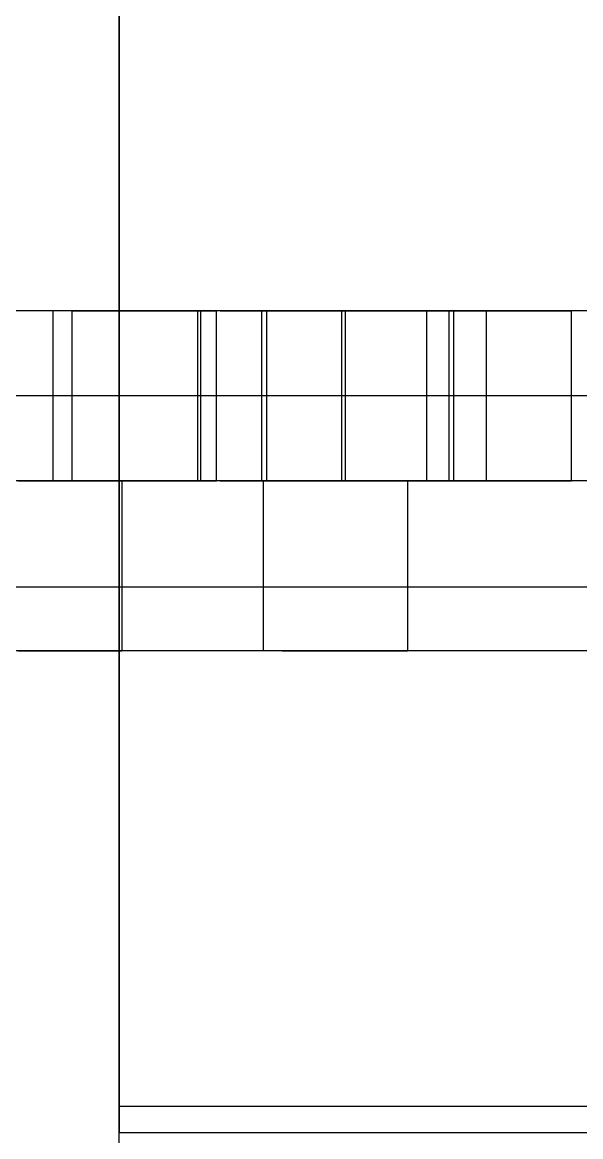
# Model space of a CAD drawing. Header units: millimetres. Extents: x -180 to 1414, y -663 to 972.
# Drawn here: x 1170.72 to 1183.85, y 434.57 to 460.79 of the extents above; entities that cross this region are included whole.
import ezdxf

# ---------------------------------------------------------------- set-up
doc = ezdxf.new("R2010")
doc.units = ezdxf.units.MM
doc.layers.add('TOP', color=8, linetype='Continuous')

msp = doc.modelspace()

# ---------------------------------------------------------------- linework, layer by layer
at = {"layer": 'TOP'}
for p, q in [((1173, 489.664), (1173, 434.664)), ((1173, 465.336), (1173, 434.664)), ((1173, 409.712), (1173, 464.712)), ((1173, 464.712), (1173, 435.288)), ((1171.093, 454), (1168.845, 454)), ((1170.752, 454), (1170.335, 454)), ((1171.333, 454), (1170.752, 454)), ((1173.502, 454), (1171.093, 454)), ((1172.074, 454), (1171.333, 454)), ((1171.448, 450), (1171.448, 454)), ((1171.453, 454), (1171.448, 454)), ((1171.467, 454), (1171.453, 454)), ((1171.491, 454), (1171.467, 454)), ((1171.523, 454), (1171.491, 454)), ((1171.565, 454), (1171.523, 454)), ((1171.616, 454), (1171.565, 454)), ((1171.676, 454), (1171.616, 454)), ((1171.743, 454), (1171.676, 454)), ((1171.819, 454), (1171.743, 454)), ((1171.902, 454), (1171.819, 454)), ((1171.89, 450), (1171.89, 454)), ((1171.895, 454), (1171.89, 454)), ((1171.909, 454), (1171.895, 454)), ((1171.902, 454), (1171.992, 454)), ((1171.933, 454), (1171.909, 454)), ((1171.966, 454), (1171.933, 454)), ((1172.008, 454), (1171.966, 454)), ((1171.992, 454), (1172.088, 454)), ((1172.058, 454), (1172.008, 454)), ((1172.118, 454), (1172.058, 454)), ((1172.971, 454), (1172.074, 454)), ((1172.088, 454), (1172.19, 454)), ((1172.185, 454), (1172.118, 454)), ((1172.261, 454), (1172.185, 454)), ((1172.19, 454), (1172.298, 454)), ((1172.344, 454), (1172.261, 454)), ((1172.298, 454), (1172.41, 454)), ((1172.434, 454), (1172.344, 454)), ((1172.41, 454), (1172.527, 454)), ((1172.434, 454), (1172.53, 454)), ((1172.527, 454), (1172.647, 454)), ((1172.53, 454), (1172.632, 454)), ((1172.632, 454), (1172.74, 454)), ((1172.647, 454), (1172.77, 454)), ((1172.74, 454), (1172.852, 454)), ((1172.77, 454), (1172.895, 454)), ((1172.852, 454), (1172.969, 454)), ((1172.895, 454), (1173.021, 454)), ((1172.969, 454), (1173.089, 454)), ((1174.019, 454), (1172.971, 454)), ((1173.021, 454), (1173.148, 454)), ((1173.089, 454), (1173.212, 454)), ((1173.148, 454), (1173.275, 454)), ((1173.212, 454), (1173.337, 454)), ((1173.275, 454), (1173.401, 454)), ((1173.337, 454), (1173.463, 454)), ((1173.401, 454), (1173.526, 454)), ((1173.463, 454), (1173.59, 454)), ((1176.059, 454), (1173.502, 454)), ((1173.526, 454), (1173.649, 454)), ((1173.59, 454), (1173.717, 454)), ((1173.649, 454), (1173.769, 454)), ((1173.717, 454), (1173.843, 454)), ((1173.769, 454), (1173.886, 454)), ((1173.843, 454), (1173.968, 454)), ((1173.886, 454), (1173.998, 454)), ((1173.968, 454), (1174.091, 454)), ((1173.998, 454), (1174.106, 454)), ((1175.213, 454), (1174.019, 454)), ((1174.091, 454), (1174.211, 454)), ((1174.106, 454), (1174.208, 454)), ((1174.208, 454), (1174.304, 454)), ((1174.211, 454), (1174.328, 454)), ((1174.304, 454), (1174.394, 454)), ((1174.328, 454), (1174.44, 454)), ((1174.394, 454), (1174.477, 454)), ((1174.44, 454), (1174.548, 454)), ((1174.477, 454), (1174.553, 454)), ((1174.548, 454), (1174.65, 454)), ((1174.553, 454), (1174.62, 454)), ((1174.62, 454), (1174.68, 454)), ((1174.65, 454), (1174.746, 454)), ((1174.68, 454), (1174.73, 454)), ((1174.73, 454), (1174.772, 454)), ((1174.746, 454), (1174.836, 454)), ((1174.805, 454), (1174.772, 454)), ((1174.805, 454), (1174.829, 454)), ((1174.829, 454), (1174.843, 454)), ((1174.836, 454), (1174.919, 454)), ((1174.848, 454), (1174.843, 454)), ((1174.848, 450), (1174.848, 454)), ((1174.917, 450), (1174.917, 454)), ((1174.922, 454), (1174.917, 454)), ((1174.919, 454), (1174.995, 454)), ((1174.936, 454), (1174.922, 454)), ((1174.96, 454), (1174.936, 454)), ((1174.993, 454), (1174.96, 454)), ((1175.035, 454), (1174.993, 454)), ((1174.995, 454), (1175.062, 454)), ((1175.086, 454), (1175.035, 454)), ((1175.062, 454), (1175.122, 454)), ((1175.145, 454), (1175.086, 454)), ((1175.122, 454), (1175.173, 454)), ((1175.213, 454), (1175.145, 454)), ((1175.173, 454), (1175.214, 454)), ((1176.545, 454), (1175.213, 454)), ((1175.288, 454), (1175.213, 454)), ((1175.214, 454), (1175.247, 454)), ((1175.247, 454), (1175.271, 454)), ((1175.271, 454), (1175.285, 454)), ((1175.285, 454), (1175.29, 454)), ((1175.371, 454), (1175.288, 454)), ((1175.29, 450), (1175.29, 454)), ((1175.371, 454), (1175.461, 454)), ((1175.461, 454), (1175.557, 454)), ((1175.557, 454), (1175.66, 454)), ((1175.66, 454), (1175.767, 454)), ((1175.767, 454), (1175.88, 454)), ((1175.88, 454), (1175.996, 454)), ((1175.996, 454), (1176.116, 454)), ((1178.75, 454), (1176.059, 454)), ((1176.116, 454), (1176.239, 454)), ((1176.239, 454), (1176.364, 454)), ((1176.355, 450), (1176.355, 454)), ((1176.362, 454), (1176.355, 454)), ((1176.38, 454), (1176.362, 454)), ((1176.364, 454), (1176.49, 454)), ((1176.411, 454), (1176.38, 454)), ((1176.453, 454), (1176.411, 454)), ((1176.507, 454), (1176.453, 454)), ((1176.466, 450), (1176.466, 454)), ((1176.472, 454), (1176.466, 454)), ((1176.49, 454), (1176.472, 454)), ((1176.521, 454), (1176.49, 454)), ((1176.49, 454), (1176.617, 454)), ((1176.573, 454), (1176.507, 454)), ((1176.563, 454), (1176.521, 454)), ((1178.008, 454), (1176.545, 454)), ((1176.618, 454), (1176.563, 454)), ((1176.65, 454), (1176.573, 454)), ((1176.617, 454), (1176.744, 454)), ((1176.684, 454), (1176.618, 454)), ((1176.738, 454), (1176.65, 454)), ((1176.76, 454), (1176.684, 454)), ((1176.835, 454), (1176.738, 454)), ((1176.744, 454), (1176.871, 454)), ((1176.848, 454), (1176.76, 454)), ((1176.943, 454), (1176.835, 454)), ((1176.946, 454), (1176.848, 454)), ((1176.871, 454), (1176.996, 454)), ((1177.059, 454), (1176.943, 454)), ((1177.053, 454), (1176.946, 454)), ((1176.996, 454), (1177.118, 454)), ((1177.053, 454), (1177.169, 454)), ((1177.059, 454), (1177.184, 454)), ((1177.118, 454), (1177.238, 454)), ((1177.169, 454), (1177.294, 454)), ((1177.184, 454), (1177.316, 454)), ((1177.238, 454), (1177.355, 454)), ((1177.294, 454), (1177.426, 454)), ((1177.316, 454), (1177.455, 454)), ((1177.355, 454), (1177.467, 454)), ((1177.426, 454), (1177.566, 454)), ((1177.455, 454), (1177.601, 454)), ((1177.467, 454), (1177.575, 454)), ((1177.566, 454), (1177.711, 454)), ((1177.575, 454), (1177.677, 454)), ((1177.601, 454), (1177.752, 454)), ((1177.677, 454), (1177.774, 454)), ((1177.711, 454), (1177.862, 454)), ((1177.752, 454), (1177.907, 454)), ((1177.774, 454), (1177.864, 454)), ((1177.862, 454), (1178.017, 454)), ((1177.864, 454), (1177.946, 454)), ((1177.907, 454), (1178.066, 454)), ((1177.946, 454), (1178.022, 454)), ((1179.595, 454), (1178.008, 454)), ((1178.017, 454), (1178.176, 454)), ((1178.022, 454), (1178.09, 454)), ((1178.066, 454), (1178.228, 454)), ((1178.149, 454), (1178.09, 454)), ((1178.149, 454), (1178.2, 454)), ((1178.176, 454), (1178.338, 454)), ((1178.2, 454), (1178.242, 454)), ((1178.228, 454), (1178.391, 454)), ((1178.235, 450), (1178.235, 454)), ((1178.24, 454), (1178.235, 454)), ((1178.254, 454), (1178.24, 454)), ((1178.242, 454), (1178.275, 454)), ((1178.278, 454), (1178.254, 454)), ((1178.275, 454), (1178.298, 454)), ((1178.311, 454), (1178.278, 454)), ((1178.298, 454), (1178.313, 454)), ((1178.353, 454), (1178.311, 454)), ((1178.313, 454), (1178.317, 454)), ((1178.317, 450), (1178.317, 454)), ((1178.338, 454), (1178.501, 454)), ((1178.403, 454), (1178.353, 454)), ((1178.391, 454), (1178.555, 454)), ((1178.463, 454), (1178.403, 454)), ((1178.53, 454), (1178.463, 454)), ((1178.501, 454), (1178.666, 454)), ((1178.606, 454), (1178.53, 454)), ((1178.555, 454), (1178.72, 454)), ((1178.689, 454), (1178.606, 454)), ((1178.666, 454), (1178.83, 454)), ((1178.689, 454), (1178.779, 454)), ((1178.72, 454), (1178.883, 454)), ((1181.56, 454), (1178.75, 454)), ((1178.779, 454), (1178.875, 454)), ((1178.83, 454), (1178.994, 454)), ((1178.875, 454), (1178.977, 454)), ((1178.883, 454), (1179.045, 454)), ((1178.977, 454), (1179.085, 454)), ((1178.994, 454), (1179.155, 454)), ((1179.045, 454), (1179.204, 454)), ((1179.085, 454), (1179.197, 454)), ((1179.155, 454), (1179.314, 454)), ((1179.197, 454), (1179.314, 454)), ((1179.204, 454), (1179.359, 454)), ((1179.314, 454), (1179.469, 454)), ((1179.314, 454), (1179.434, 454)), ((1179.359, 454), (1179.51, 454)), ((1179.434, 454), (1179.557, 454)), ((1179.469, 454), (1179.62, 454)), ((1179.51, 454), (1179.655, 454)), ((1179.557, 454), (1179.682, 454)), ((1181.295, 454), (1179.595, 454)), ((1179.62, 454), (1179.766, 454)), ((1179.655, 454), (1179.795, 454)), ((1179.682, 454), (1179.808, 454)), ((1179.766, 454), (1179.905, 454)), ((1179.795, 454), (1179.927, 454)), ((1179.808, 454), (1179.935, 454)), ((1179.905, 454), (1180.037, 454)), ((1179.927, 454), (1180.052, 454)), ((1179.935, 454), (1180.062, 454)), ((1180.037, 454), (1180.162, 454)), ((1180.052, 454), (1180.168, 454)), ((1180.062, 454), (1180.188, 454)), ((1180.162, 454), (1180.278, 454)), ((1180.168, 454), (1180.275, 454)), ((1180.188, 454), (1180.313, 454)), ((1180.233, 450), (1180.233, 454)), ((1180.238, 454), (1180.233, 454)), ((1180.252, 454), (1180.238, 454)), ((1180.276, 454), (1180.252, 454)), ((1180.275, 454), (1180.373, 454)), ((1180.309, 454), (1180.276, 454)), ((1180.278, 454), (1180.386, 454)), ((1180.351, 454), (1180.309, 454)), ((1180.313, 454), (1180.436, 454)), ((1180.402, 454), (1180.351, 454)), ((1180.373, 454), (1180.461, 454)), ((1180.386, 454), (1180.483, 454)), ((1180.461, 454), (1180.402, 454)), ((1180.436, 454), (1180.556, 454)), ((1180.461, 454), (1180.538, 454)), ((1180.529, 454), (1180.461, 454)), ((1180.483, 454), (1180.571, 454)), ((1180.604, 454), (1180.529, 454)), ((1180.538, 454), (1180.603, 454)), ((1180.556, 454), (1180.673, 454)), ((1180.571, 454), (1180.648, 454)), ((1180.603, 454), (1180.658, 454)), ((1180.687, 454), (1180.604, 454)), ((1180.648, 454), (1180.714, 454)), ((1180.658, 454), (1180.7, 454)), ((1180.673, 454), (1180.785, 454)), ((1180.777, 454), (1180.687, 454)), ((1180.731, 454), (1180.7, 454)), ((1180.714, 454), (1180.768, 454)), ((1180.749, 454), (1180.731, 454)), ((1180.755, 454), (1180.749, 454)), ((1180.755, 450), (1180.755, 454)), ((1180.768, 454), (1180.811, 454)), ((1180.777, 454), (1180.874, 454)), ((1180.785, 454), (1180.893, 454)), ((1180.811, 454), (1180.841, 454)), ((1180.841, 454), (1180.86, 454)), ((1180.86, 454), (1180.866, 454)), ((1180.866, 450), (1180.866, 454)), ((1180.874, 454), (1180.976, 454)), ((1180.893, 454), (1180.995, 454)), ((1180.976, 454), (1181.083, 454)), ((1180.995, 454), (1181.091, 454)), ((1181.083, 454), (1181.196, 454)), ((1181.091, 454), (1181.181, 454)), ((1181.181, 454), (1181.264, 454)), ((1181.196, 454), (1181.312, 454)), ((1181.264, 454), (1181.34, 454)), ((1183.1, 454), (1181.295, 454)), ((1181.312, 454), (1181.432, 454)), ((1181.34, 454), (1181.407, 454)), ((1181.407, 454), (1181.467, 454)), ((1181.432, 454), (1181.555, 454)), ((1181.467, 454), (1181.518, 454)), ((1181.518, 454), (1181.56, 454)), ((1181.555, 454), (1181.68, 454)), ((1184.473, 454), (1181.56, 454)), ((1181.56, 454), (1181.592, 454)), ((1181.592, 454), (1181.616, 454)), ((1181.616, 454), (1181.63, 454)), ((1181.63, 454), (1181.635, 454)), ((1181.635, 450), (1181.635, 454)), ((1181.68, 454), (1181.806, 454)), ((1181.806, 454), (1181.933, 454)), ((1181.933, 454), (1182.061, 454)), ((1182.061, 454), (1182.187, 454)), ((1182.187, 454), (1182.312, 454)), ((1182.312, 454), (1182.435, 454)), ((1182.435, 454), (1182.555, 454)), ((1182.555, 454), (1182.671, 454)), ((1182.671, 454), (1182.783, 454)), ((1182.783, 454), (1182.891, 454)), ((1182.891, 454), (1182.993, 454)), ((1182.993, 454), (1183.09, 454)), ((1183.09, 454), (1183.18, 454)), ((1185, 454), (1183.1, 454)), ((1183.18, 454), (1183.263, 454)), ((1183.263, 454), (1183.338, 454)), ((1183.338, 454), (1183.406, 454)), ((1183.406, 454), (1183.465, 454)), ((1183.465, 454), (1183.516, 454)), ((1183.516, 454), (1183.558, 454)), ((1183.558, 454), (1183.591, 454)), ((1183.591, 454), (1183.614, 454)), ((1183.614, 454), (1183.629, 454)), ((1183.629, 454), (1183.633, 454)), ((1183.633, 450), (1183.633, 454)), ((1172.5, 452), (1169.017, 452)), ((1172.793, 452), (1170.678, 452)), ((1176.136, 452), (1172.5, 452)), ((1175.06, 452), (1172.793, 452)), ((1177.467, 452), (1175.06, 452)), ((1179.906, 452), (1176.136, 452)), ((1180, 452), (1177.467, 452)), ((1183.788, 452), (1179.906, 452)), ((1182.645, 452), (1180, 452)), ((1185.386, 452), (1182.645, 452)), ((1187.761, 452), (1183.788, 452)), ((1171.093, 450), (1168.845, 450)), ((1171.082, 450), (1169.689, 450)), ((1170.752, 450), (1170.335, 450)), ((1170.622, 450), (1170.739, 450)), ((1170.739, 450), (1170.859, 450)), ((1171.333, 450), (1170.752, 450)), ((1170.859, 450), (1170.981, 450)), ((1170.981, 450), (1171.106, 450)), ((1172.636, 450), (1171.082, 450)), ((1173.502, 450), (1171.093, 450)), ((1171.106, 450), (1171.233, 450)), ((1171.233, 450), (1171.36, 450)), ((1172.074, 450), (1171.333, 450)), ((1171.36, 450), (1171.487, 450)), ((1171.453, 450), (1171.448, 450)), ((1171.467, 450), (1171.453, 450)), ((1171.491, 450), (1171.467, 450)), ((1171.487, 450), (1171.613, 450)), ((1171.523, 450), (1171.491, 450)), ((1171.565, 450), (1171.523, 450)), ((1171.616, 450), (1171.565, 450)), ((1171.613, 450), (1171.738, 450)), ((1171.676, 450), (1171.616, 450)), ((1171.743, 450), (1171.676, 450)), ((1171.738, 450), (1171.861, 450)), ((1171.819, 450), (1171.743, 450)), ((1171.902, 450), (1171.819, 450)), ((1171.861, 450), (1171.981, 450)), ((1171.895, 450), (1171.89, 450)), ((1171.909, 450), (1171.895, 450)), ((1171.902, 450), (1171.992, 450)), ((1171.933, 450), (1171.909, 450)), ((1171.966, 450), (1171.933, 450)), ((1172.008, 450), (1171.966, 450)), ((1171.981, 450), (1172.097, 450)), ((1171.992, 450), (1172.088, 450)), ((1172.058, 450), (1172.008, 450)), ((1172.118, 450), (1172.058, 450)), ((1172.971, 450), (1172.074, 450)), ((1172.088, 450), (1172.19, 450)), ((1172.097, 450), (1172.21, 450)), ((1172.185, 450), (1172.118, 450)), ((1172.261, 450), (1172.185, 450)), ((1172.19, 450), (1172.298, 450)), ((1172.21, 450), (1172.317, 450)), ((1172.344, 450), (1172.261, 450)), ((1172.298, 450), (1172.41, 450)), ((1172.317, 450), (1172.42, 450)), ((1172.434, 450), (1172.344, 450)), ((1172.41, 450), (1172.527, 450)), ((1172.42, 450), (1172.516, 450)), ((1172.434, 450), (1172.53, 450)), ((1172.516, 450), (1172.606, 450)), ((1172.527, 450), (1172.647, 450)), ((1172.53, 450), (1172.632, 450)), ((1172.606, 450), (1172.689, 450)), ((1172.632, 450), (1172.74, 450)), ((1174.343, 450), (1172.636, 450)), ((1172.647, 450), (1172.77, 450)), ((1172.689, 450), (1172.764, 450)), ((1172.74, 450), (1172.852, 450)), ((1172.764, 450), (1172.832, 450)), ((1172.77, 450), (1172.895, 450)), ((1172.832, 450), (1172.891, 450)), ((1172.852, 450), (1172.969, 450)), ((1172.891, 450), (1172.942, 450)), ((1172.895, 450), (1173.021, 450)), ((1172.942, 450), (1172.984, 450)), ((1172.969, 450), (1173.089, 450)), ((1174.019, 450), (1172.971, 450)), ((1172.984, 450), (1173.017, 450)), ((1173.017, 450), (1173.041, 450)), ((1173.021, 450), (1173.148, 450)), ((1173.041, 450), (1173.055, 450)), ((1173.055, 450), (1173.06, 450)), ((1173.06, 450), (1173.06, 446)), ((1173.089, 450), (1173.212, 450)), ((1173.148, 450), (1173.275, 450)), ((1173.212, 450), (1173.337, 450)), ((1173.275, 450), (1173.401, 450)), ((1173.337, 450), (1173.463, 450)), ((1173.401, 450), (1173.526, 450)), ((1173.463, 450), (1173.59, 450)), ((1176.059, 450), (1173.502, 450)), ((1173.526, 450), (1173.649, 450)), ((1173.59, 450), (1173.717, 450)), ((1173.649, 450), (1173.769, 450)), ((1173.717, 450), (1173.843, 450)), ((1173.769, 450), (1173.886, 450)), ((1173.843, 450), (1173.968, 450)), ((1173.886, 450), (1173.998, 450)), ((1173.968, 450), (1174.091, 450)), ((1173.998, 450), (1174.106, 450)), ((1175.213, 450), (1174.019, 450)), ((1174.091, 450), (1174.211, 450)), ((1174.106, 450), (1174.208, 450)), ((1174.208, 450), (1174.304, 450)), ((1174.211, 450), (1174.328, 450)), ((1174.304, 450), (1174.394, 450)), ((1174.328, 450), (1174.44, 450)), ((1176.194, 450), (1174.343, 450)), ((1174.394, 450), (1174.477, 450)), ((1174.44, 450), (1174.548, 450)), ((1174.477, 450), (1174.553, 450)), ((1174.548, 450), (1174.65, 450)), ((1174.553, 450), (1174.62, 450)), ((1174.62, 450), (1174.68, 450)), ((1174.65, 450), (1174.746, 450)), ((1174.68, 450), (1174.73, 450)), ((1174.73, 450), (1174.772, 450)), ((1174.746, 450), (1174.836, 450)), ((1174.772, 450), (1174.805, 450)), ((1174.805, 450), (1174.829, 450)), ((1174.829, 450), (1174.843, 450)), ((1174.836, 450), (1174.919, 450)), ((1174.843, 450), (1174.848, 450)), ((1174.922, 450), (1174.917, 450)), ((1174.919, 450), (1174.995, 450)), ((1174.936, 450), (1174.922, 450)), ((1174.96, 450), (1174.936, 450)), ((1174.993, 450), (1174.96, 450)), ((1175.035, 450), (1174.993, 450)), ((1174.995, 450), (1175.062, 450)), ((1175.086, 450), (1175.035, 450)), ((1175.062, 450), (1175.122, 450)), ((1175.145, 450), (1175.086, 450)), ((1175.122, 450), (1175.173, 450)), ((1175.213, 450), (1175.145, 450)), ((1175.173, 450), (1175.214, 450)), ((1176.545, 450), (1175.213, 450)), ((1175.288, 450), (1175.213, 450)), ((1175.214, 450), (1175.247, 450)), ((1175.247, 450), (1175.271, 450)), ((1175.271, 450), (1175.285, 450)), ((1175.285, 450), (1175.29, 450)), ((1175.371, 450), (1175.288, 450)), ((1175.371, 450), (1175.461, 450)), ((1175.461, 450), (1175.557, 450)), ((1175.557, 450), (1175.66, 450)), ((1175.66, 450), (1175.767, 450)), ((1175.767, 450), (1175.88, 450)), ((1175.88, 450), (1175.996, 450)), ((1175.996, 450), (1176.116, 450)), ((1178.75, 450), (1176.059, 450)), ((1176.116, 450), (1176.239, 450)), ((1178.178, 450), (1176.194, 450)), ((1176.239, 450), (1176.364, 450)), ((1176.362, 450), (1176.355, 450)), ((1176.38, 450), (1176.362, 450)), ((1176.364, 450), (1176.49, 450)), ((1176.411, 450), (1176.38, 450)), ((1176.384, 450), (1176.38, 450)), ((1176.38, 450), (1176.38, 446)), ((1176.399, 450), (1176.384, 450)), ((1176.422, 450), (1176.399, 450)), ((1176.453, 450), (1176.411, 450)), ((1176.455, 450), (1176.422, 450)), ((1176.507, 450), (1176.453, 450)), ((1176.497, 450), (1176.455, 450)), ((1176.472, 450), (1176.466, 450)), ((1176.49, 450), (1176.472, 450)), ((1176.521, 450), (1176.49, 450)), ((1176.49, 450), (1176.617, 450)), ((1176.548, 450), (1176.497, 450)), ((1176.573, 450), (1176.507, 450)), ((1176.563, 450), (1176.521, 450)), ((1178.008, 450), (1176.545, 450)), ((1176.607, 450), (1176.548, 450)), ((1176.618, 450), (1176.563, 450)), ((1176.65, 450), (1176.573, 450)), ((1176.675, 450), (1176.607, 450)), ((1176.617, 450), (1176.744, 450)), ((1176.684, 450), (1176.618, 450)), ((1176.738, 450), (1176.65, 450)), ((1176.751, 450), (1176.675, 450)), ((1176.76, 450), (1176.684, 450)), ((1176.835, 450), (1176.738, 450)), ((1176.744, 450), (1176.871, 450)), ((1176.834, 450), (1176.751, 450)), ((1176.848, 450), (1176.76, 450)), ((1176.834, 450), (1176.923, 450)), ((1176.943, 450), (1176.835, 450)), ((1176.946, 450), (1176.848, 450)), ((1176.871, 450), (1176.996, 450)), ((1176.923, 450), (1177.02, 450)), ((1177.059, 450), (1176.943, 450)), ((1177.053, 450), (1176.946, 450)), ((1176.996, 450), (1177.118, 450)), ((1177.02, 450), (1177.122, 450)), ((1177.053, 450), (1177.169, 450)), ((1177.059, 450), (1177.184, 450)), ((1177.118, 450), (1177.238, 450)), ((1177.122, 450), (1177.23, 450)), ((1177.169, 450), (1177.294, 450)), ((1177.184, 450), (1177.316, 450)), ((1177.23, 450), (1177.342, 450)), ((1177.238, 450), (1177.355, 450)), ((1177.294, 450), (1177.426, 450)), ((1177.316, 450), (1177.455, 450)), ((1177.342, 450), (1177.459, 450)), ((1177.355, 450), (1177.467, 450)), ((1177.426, 450), (1177.566, 450)), ((1177.455, 450), (1177.601, 450)), ((1177.459, 450), (1177.579, 450)), ((1177.467, 450), (1177.575, 450)), ((1177.566, 450), (1177.711, 450)), ((1177.575, 450), (1177.677, 450)), ((1177.579, 450), (1177.701, 450)), ((1177.601, 450), (1177.752, 450)), ((1177.677, 450), (1177.774, 450)), ((1177.701, 450), (1177.826, 450)), ((1177.711, 450), (1177.862, 450)), ((1177.752, 450), (1177.907, 450)), ((1177.774, 450), (1177.864, 450)), ((1177.826, 450), (1177.953, 450)), ((1177.862, 450), (1178.017, 450)), ((1177.864, 450), (1177.946, 450)), ((1177.907, 450), (1178.066, 450)), ((1177.946, 450), (1178.022, 450)), ((1177.953, 450), (1178.08, 450)), ((1179.595, 450), (1178.008, 450)), ((1178.017, 450), (1178.176, 450)), ((1178.022, 450), (1178.09, 450)), ((1178.066, 450), (1178.228, 450)), ((1178.08, 450), (1178.207, 450)), ((1178.09, 450), (1178.149, 450)), ((1178.149, 450), (1178.2, 450)), ((1178.176, 450), (1178.338, 450)), ((1180.284, 450), (1178.178, 450)), ((1178.2, 450), (1178.242, 450)), ((1178.207, 450), (1178.333, 450)), ((1178.228, 450), (1178.391, 450)), ((1178.24, 450), (1178.235, 450)), ((1178.254, 450), (1178.24, 450)), ((1178.242, 450), (1178.275, 450)), ((1178.278, 450), (1178.254, 450)), ((1178.275, 450), (1178.298, 450)), ((1178.311, 450), (1178.278, 450)), ((1178.298, 450), (1178.313, 450)), ((1178.353, 450), (1178.311, 450)), ((1178.313, 450), (1178.317, 450)), ((1178.333, 450), (1178.458, 450)), ((1178.338, 450), (1178.501, 450)), ((1178.403, 450), (1178.353, 450)), ((1178.391, 450), (1178.555, 450)), ((1178.463, 450), (1178.403, 450)), ((1178.458, 450), (1178.581, 450)), ((1178.53, 450), (1178.463, 450)), ((1178.501, 450), (1178.666, 450)), ((1178.606, 450), (1178.53, 450)), ((1178.555, 450), (1178.72, 450)), ((1178.581, 450), (1178.701, 450)), ((1178.689, 450), (1178.606, 450)), ((1178.666, 450), (1178.83, 450)), ((1178.689, 450), (1178.779, 450)), ((1178.701, 450), (1178.817, 450)), ((1178.72, 450), (1178.883, 450)), ((1181.56, 450), (1178.75, 450)), ((1178.779, 450), (1178.875, 450)), ((1178.817, 450), (1178.93, 450)), ((1178.83, 450), (1178.994, 450)), ((1178.875, 450), (1178.977, 450)), ((1178.883, 450), (1179.045, 450)), ((1178.93, 450), (1179.037, 450)), ((1178.977, 450), (1179.085, 450)), ((1178.994, 450), (1179.155, 450)), ((1179.037, 450), (1179.14, 450)), ((1179.045, 450), (1179.204, 450)), ((1179.085, 450), (1179.197, 450)), ((1179.14, 450), (1179.236, 450)), ((1179.155, 450), (1179.314, 450)), ((1179.197, 450), (1179.314, 450)), ((1179.204, 450), (1179.359, 450)), ((1179.236, 450), (1179.326, 450)), ((1179.314, 450), (1179.469, 450)), ((1179.314, 450), (1179.434, 450)), ((1179.326, 450), (1179.409, 450)), ((1179.359, 450), (1179.51, 450)), ((1179.409, 450), (1179.484, 450)), ((1179.434, 450), (1179.557, 450)), ((1179.469, 450), (1179.62, 450)), ((1179.484, 450), (1179.552, 450)), ((1179.51, 450), (1179.655, 450)), ((1179.552, 450), (1179.611, 450)), ((1179.557, 450), (1179.682, 450)), ((1181.295, 450), (1179.595, 450)), ((1179.611, 450), (1179.662, 450)), ((1179.62, 450), (1179.766, 450)), ((1179.655, 450), (1179.795, 450)), ((1179.662, 450), (1179.704, 450)), ((1179.682, 450), (1179.808, 450)), ((1179.704, 450), (1179.737, 450)), ((1179.737, 450), (1179.761, 450)), ((1179.761, 450), (1179.775, 450)), ((1179.766, 450), (1179.905, 450)), ((1179.775, 450), (1179.78, 450)), ((1179.78, 450), (1179.78, 446)), ((1179.795, 450), (1179.927, 450)), ((1179.808, 450), (1179.935, 450)), ((1179.905, 450), (1180.037, 450)), ((1179.927, 450), (1180.052, 450)), ((1179.935, 450), (1180.062, 450)), ((1180.037, 450), (1180.162, 450)), ((1180.052, 450), (1180.168, 450)), ((1180.062, 450), (1180.188, 450)), ((1180.162, 450), (1180.278, 450)), ((1180.168, 450), (1180.275, 450)), ((1180.188, 450), (1180.313, 450)), ((1180.238, 450), (1180.233, 450)), ((1180.252, 450), (1180.238, 450)), ((1180.276, 450), (1180.252, 450)), ((1180.275, 450), (1180.373, 450)), ((1180.309, 450), (1180.276, 450)), ((1180.278, 450), (1180.386, 450)), ((1182.5, 450), (1180.284, 450)), ((1180.351, 450), (1180.309, 450)), ((1180.313, 450), (1180.436, 450)), ((1180.402, 450), (1180.351, 450)), ((1180.373, 450), (1180.461, 450)), ((1180.386, 450), (1180.483, 450)), ((1180.461, 450), (1180.402, 450)), ((1180.436, 450), (1180.556, 450)), ((1180.461, 450), (1180.538, 450)), ((1180.529, 450), (1180.461, 450)), ((1180.483, 450), (1180.571, 450)), ((1180.604, 450), (1180.529, 450)), ((1180.538, 450), (1180.603, 450)), ((1180.556, 450), (1180.673, 450)), ((1180.571, 450), (1180.648, 450)), ((1180.603, 450), (1180.658, 450)), ((1180.687, 450), (1180.604, 450)), ((1180.648, 450), (1180.714, 450)), ((1180.658, 450), (1180.7, 450)), ((1180.673, 450), (1180.785, 450)), ((1180.777, 450), (1180.687, 450)), ((1180.731, 450), (1180.7, 450)), ((1180.714, 450), (1180.768, 450)), ((1180.749, 450), (1180.731, 450)), ((1180.749, 450), (1180.755, 450)), ((1180.768, 450), (1180.811, 450)), ((1180.777, 450), (1180.874, 450)), ((1180.785, 450), (1180.893, 450)), ((1180.811, 450), (1180.841, 450)), ((1180.841, 450), (1180.86, 450)), ((1180.86, 450), (1180.866, 450)), ((1180.874, 450), (1180.976, 450)), ((1180.893, 450), (1180.995, 450)), ((1180.976, 450), (1181.083, 450)), ((1180.995, 450), (1181.091, 450)), ((1181.083, 450), (1181.196, 450)), ((1181.091, 450), (1181.181, 450)), ((1181.181, 450), (1181.264, 450)), ((1181.196, 450), (1181.312, 450)), ((1181.264, 450), (1181.34, 450)), ((1183.1, 450), (1181.295, 450)), ((1181.312, 450), (1181.432, 450)), ((1181.34, 450), (1181.407, 450)), ((1181.407, 450), (1181.467, 450)), ((1181.432, 450), (1181.555, 450)), ((1181.467, 450), (1181.518, 450)), ((1181.518, 450), (1181.56, 450)), ((1181.555, 450), (1181.68, 450)), ((1184.473, 450), (1181.56, 450)), ((1181.56, 450), (1181.592, 450)), ((1181.592, 450), (1181.616, 450)), ((1181.616, 450), (1181.63, 450)), ((1181.63, 450), (1181.635, 450)), ((1181.68, 450), (1181.806, 450)), ((1181.806, 450), (1181.933, 450)), ((1181.933, 450), (1182.061, 450)), ((1182.061, 450), (1182.187, 450)), ((1182.187, 450), (1182.312, 450)), ((1182.312, 450), (1182.435, 450)), ((1182.435, 450), (1182.555, 450)), ((1184.814, 450), (1182.5, 450)), ((1182.555, 450), (1182.671, 450)), ((1182.671, 450), (1182.783, 450)), ((1182.783, 450), (1182.891, 450)), ((1182.891, 450), (1182.993, 450)), ((1182.993, 450), (1183.09, 450)), ((1183.09, 450), (1183.18, 450)), ((1185, 450), (1183.1, 450)), ((1183.18, 450), (1183.263, 450)), ((1183.263, 450), (1183.338, 450)), ((1183.338, 450), (1183.406, 450)), ((1183.406, 450), (1183.465, 450)), ((1183.465, 450), (1183.516, 450)), ((1183.516, 450), (1183.558, 450)), ((1183.558, 450), (1183.591, 450)), ((1183.591, 450), (1183.614, 450)), ((1183.614, 450), (1183.629, 450)), ((1183.629, 450), (1183.633, 450)), ((1171.943, 447.5), (1169.392, 447.5)), ((1174.651, 447.5), (1171.943, 447.5)), ((1177.5, 447.5), (1174.651, 447.5)), ((1180.475, 447.5), (1177.5, 447.5)), ((1183.56, 447.5), (1180.475, 447.5)), ((1186.736, 447.5), (1183.56, 447.5)), ((1171.082, 446), (1169.689, 446)), ((1170.622, 446), (1170.739, 446)), ((1170.739, 446), (1170.859, 446)), ((1170.859, 446), (1170.981, 446)), ((1170.981, 446), (1171.106, 446)), ((1172.636, 446), (1171.082, 446)), ((1171.106, 446), (1171.233, 446)), ((1171.233, 446), (1171.36, 446)), ((1171.36, 446), (1171.487, 446)), ((1171.487, 446), (1171.613, 446)), ((1171.613, 446), (1171.738, 446)), ((1171.738, 446), (1171.861, 446)), ((1171.861, 446), (1171.981, 446)), ((1171.981, 446), (1172.097, 446)), ((1172.097, 446), (1172.21, 446)), ((1172.21, 446), (1172.317, 446)), ((1172.317, 446), (1172.42, 446)), ((1172.42, 446), (1172.516, 446)), ((1172.516, 446), (1172.606, 446)), ((1172.606, 446), (1172.689, 446)), ((1174.343, 446), (1172.636, 446)), ((1172.689, 446), (1172.764, 446)), ((1172.764, 446), (1172.832, 446)), ((1172.832, 446), (1172.891, 446)), ((1172.891, 446), (1172.942, 446)), ((1172.942, 446), (1172.984, 446)), ((1172.984, 446), (1173.017, 446)), ((1173.017, 446), (1173.041, 446)), ((1173.041, 446), (1173.055, 446)), ((1173.055, 446), (1173.06, 446)), ((1176.194, 446), (1174.343, 446)), ((1178.178, 446), (1176.194, 446)), ((1176.384, 446), (1176.38, 446)), ((1176.399, 446), (1176.384, 446)), ((1176.422, 446), (1176.399, 446)), ((1176.455, 446), (1176.422, 446)), ((1176.497, 446), (1176.455, 446)), ((1176.548, 446), (1176.497, 446)), ((1176.607, 446), (1176.548, 446)), ((1176.675, 446), (1176.607, 446)), ((1176.751, 446), (1176.675, 446)), ((1176.834, 446), (1176.751, 446)), ((1176.834, 446), (1176.923, 446)), ((1176.923, 446), (1177.02, 446)), ((1177.02, 446), (1177.122, 446)), ((1177.122, 446), (1177.23, 446)), ((1177.23, 446), (1177.342, 446)), ((1177.342, 446), (1177.459, 446)), ((1177.459, 446), (1177.579, 446)), ((1177.579, 446), (1177.701, 446)), ((1177.701, 446), (1177.826, 446)), ((1177.826, 446), (1177.953, 446)), ((1177.953, 446), (1178.08, 446)), ((1178.08, 446), (1178.207, 446)), ((1180.284, 446), (1178.178, 446)), ((1178.207, 446), (1178.333, 446)), ((1178.333, 446), (1178.458, 446)), ((1178.458, 446), (1178.581, 446)), ((1178.581, 446), (1178.701, 446)), ((1178.701, 446), (1178.817, 446)), ((1178.817, 446), (1178.93, 446)), ((1178.93, 446), (1179.037, 446)), ((1179.037, 446), (1179.14, 446)), ((1179.14, 446), (1179.236, 446)), ((1179.236, 446), (1179.326, 446)), ((1179.326, 446), (1179.409, 446)), ((1179.409, 446), (1179.484, 446)), ((1179.484, 446), (1179.552, 446)), ((1179.552, 446), (1179.611, 446)), ((1179.611, 446), (1179.662, 446)), ((1179.662, 446), (1179.704, 446)), ((1179.704, 446), (1179.737, 446)), ((1179.737, 446), (1179.761, 446)), ((1179.761, 446), (1179.775, 446)), ((1179.775, 446), (1179.78, 446)), ((1182.5, 446), (1180.284, 446)), ((1184.814, 446), (1182.5, 446)), ((1173, 380.288), (1173, 435.288)), ((1173, 435.288), (1227, 435.288)), ((1173, 434.664), (1227, 434.664))]:
    msp.add_line(p, q, dxfattribs=at)

doc.saveas('drawing.dxf')
